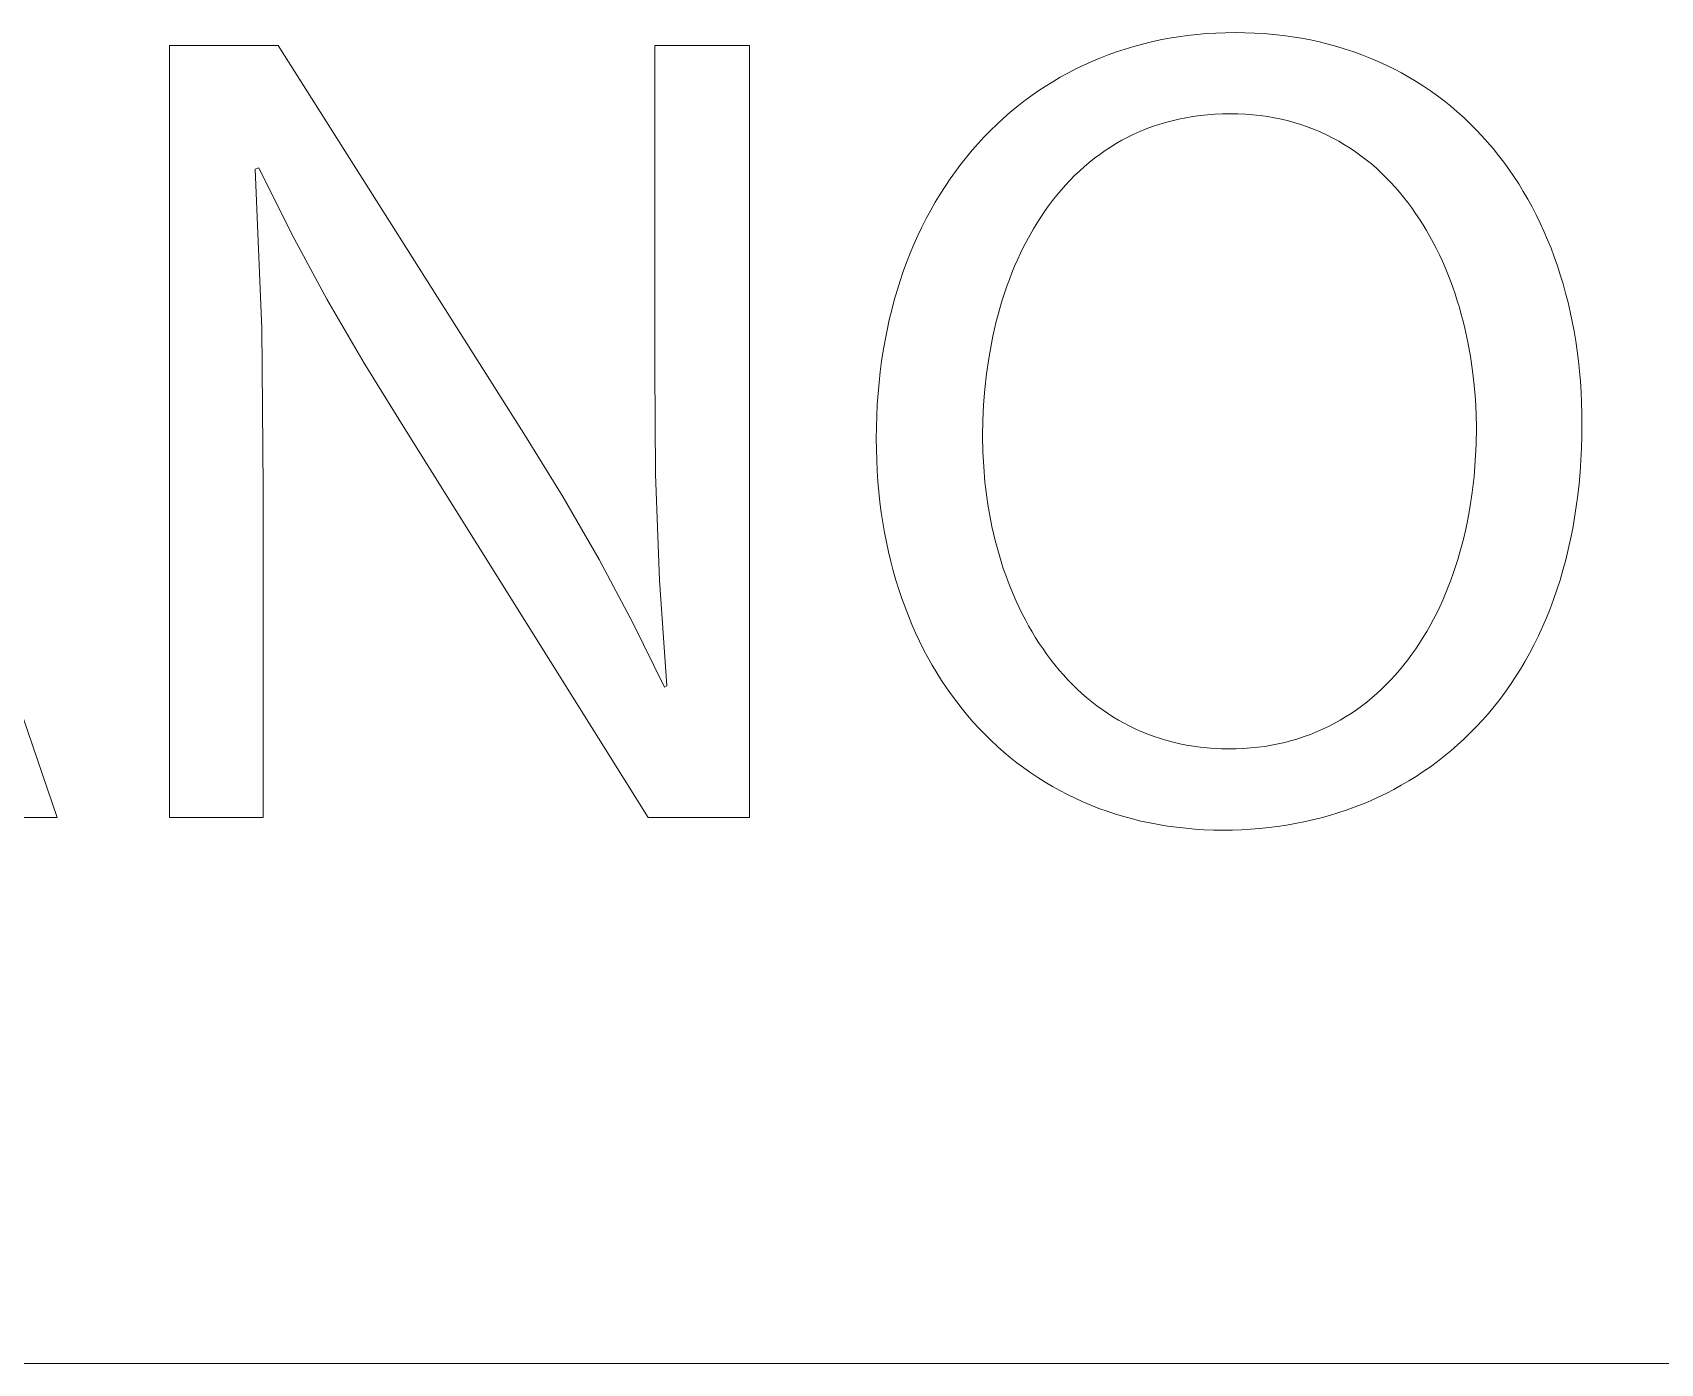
# Model space of a CAD drawing. Header units: millimetres. Extents: x 1383 to 4664, y -160 to 2132.
# Drawn here: x 3918.57 to 3965.23, y -159.94 to -121.8 of the extents above; entities that cross this region are included whole.
import ezdxf

# ---------------------------------------------------------------- set-up
doc = ezdxf.new("R2010")
doc.units = ezdxf.units.MM
doc.header["$MEASUREMENT"] = 0
doc.layers.add('Domyślny', color=7, linetype='Continuous', true_color=0x000000)

msp = doc.modelspace()

# ---------------------------------------------------------------- linework, layer by layer
at = {"layer": 'Domyślny', "color": 18, "lineweight": 15, "true_color": 0x000000}
for p, q in [((3911.715, -122.167), (3919.276, -144.303)), ((3922.496, -144.301), (3922.496, -122.176)), ((3922.496, -122.176), (3925.61, -122.176)), ((3925.61, -122.176), (3932.701, -133.375)), ((3936.405, -131.43), (3936.405, -122.176)), ((3936.405, -122.176), (3939.114, -122.176)), ((3939.114, -122.176), (3939.114, -144.301)), ((3949.885, -122.276), (3950.132, -122.201)), ((3950.132, -122.201), (3950.382, -122.133)), ((3950.382, -122.133), (3950.635, -122.072)), ((3950.635, -122.072), (3950.891, -122.016)), ((3950.891, -122.016), (3951.149, -121.967)), ((3951.149, -121.967), (3951.411, -121.924)), ((3951.411, -121.924), (3951.675, -121.888)), ((3951.675, -121.888), (3951.941, -121.858)), ((3951.941, -121.858), (3952.211, -121.835)), ((3952.211, -121.835), (3952.482, -121.818)), ((3952.482, -121.818), (3952.756, -121.808)), ((3952.756, -121.808), (3953.033, -121.805)), ((3953.033, -121.805), (3953.314, -121.808)), ((3953.314, -121.808), (3953.593, -121.818)), ((3953.593, -121.818), (3953.868, -121.835)), ((3953.868, -121.835), (3954.14, -121.858)), ((3954.14, -121.858), (3954.409, -121.888)), ((3954.409, -121.888), (3954.674, -121.925)), ((3954.674, -121.925), (3954.936, -121.967)), ((3954.936, -121.967), (3955.195, -122.017)), ((3955.195, -122.017), (3955.45, -122.072)), ((3955.45, -122.072), (3955.701, -122.134)), ((3955.701, -122.134), (3955.949, -122.202)), ((3955.949, -122.202), (3956.194, -122.276)), ((3948.697, -122.738), (3948.928, -122.633)), ((3948.928, -122.633), (3949.162, -122.535)), ((3949.162, -122.535), (3949.4, -122.442)), ((3949.4, -122.442), (3949.641, -122.356)), ((3949.641, -122.356), (3949.885, -122.276)), ((3956.194, -122.276), (3956.435, -122.356)), ((3956.435, -122.356), (3956.672, -122.442)), ((3956.672, -122.442), (3956.906, -122.534)), ((3956.906, -122.534), (3957.135, -122.631)), ((3957.135, -122.631), (3957.361, -122.735)), ((3947.807, -123.214), (3948.024, -123.086)), ((3948.024, -123.086), (3948.245, -122.964)), ((3948.245, -122.964), (3948.469, -122.848)), ((3948.469, -122.848), (3948.697, -122.738)), ((3957.361, -122.735), (3957.583, -122.844)), ((3957.583, -122.844), (3957.802, -122.959)), ((3957.802, -122.959), (3958.016, -123.08)), ((3958.016, -123.08), (3958.227, -123.206)), ((3946.975, -123.781), (3947.177, -123.631)), ((3947.177, -123.631), (3947.383, -123.486)), ((3947.383, -123.486), (3947.593, -123.347)), ((3947.593, -123.347), (3947.807, -123.214)), ((3958.227, -123.206), (3958.433, -123.338)), ((3958.433, -123.338), (3958.635, -123.475)), ((3958.635, -123.475), (3958.834, -123.617)), ((3958.834, -123.617), (3959.028, -123.765)), ((3946.582, -124.098), (3946.777, -123.937)), ((3946.777, -123.937), (3946.975, -123.781)), ((3959.028, -123.765), (3959.218, -123.918)), ((3959.218, -123.918), (3959.404, -124.076)), ((3959.404, -124.076), (3959.586, -124.24)), ((3946.023, -124.614), (3946.205, -124.437)), ((3946.205, -124.437), (3946.392, -124.265)), ((3946.392, -124.265), (3946.582, -124.098)), ((3950.665, -124.5), (3950.484, -124.568)), ((3950.85, -124.438), (3950.665, -124.5)), ((3951.039, -124.381), (3950.85, -124.438)), ((3951.231, -124.33), (3951.039, -124.381)), ((3951.426, -124.284), (3951.231, -124.33)), ((3951.625, -124.244), (3951.426, -124.284)), ((3951.827, -124.21), (3951.625, -124.244)), ((3952.033, -124.182), (3951.827, -124.21)), ((3952.242, -124.16), (3952.033, -124.182)), ((3952.455, -124.145), (3952.242, -124.16)), ((3952.671, -124.135), (3952.455, -124.145)), ((3952.891, -124.132), (3952.671, -124.135)), ((3953.113, -124.135), (3952.891, -124.132)), ((3953.331, -124.145), (3953.113, -124.135)), ((3953.546, -124.162), (3953.331, -124.145)), ((3953.757, -124.185), (3953.546, -124.162)), ((3953.964, -124.214), (3953.757, -124.185)), ((3954.168, -124.25), (3953.964, -124.214)), ((3954.368, -124.291), (3954.168, -124.25)), ((3954.565, -124.339), (3954.368, -124.291)), ((3954.758, -124.392), (3954.565, -124.339)), ((3954.947, -124.451), (3954.758, -124.392)), ((3955.133, -124.516), (3954.947, -124.451)), ((3955.315, -124.586), (3955.133, -124.516)), ((3959.586, -124.24), (3959.763, -124.408)), ((3959.763, -124.408), (3959.937, -124.582)), ((3945.502, -125.177), (3945.671, -124.984)), ((3945.671, -124.984), (3945.845, -124.796)), ((3945.845, -124.796), (3946.023, -124.614)), ((3949.627, -124.986), (3949.466, -125.085)), ((3949.791, -124.892), (3949.627, -124.986)), ((3949.959, -124.804), (3949.791, -124.892)), ((3950.131, -124.72), (3949.959, -124.804)), ((3950.305, -124.642), (3950.131, -124.72)), ((3950.484, -124.568), (3950.305, -124.642)), ((3955.494, -124.662), (3955.315, -124.586)), ((3955.669, -124.743), (3955.494, -124.662)), ((3955.84, -124.83), (3955.669, -124.743)), ((3956.008, -124.921), (3955.84, -124.83)), ((3956.172, -125.018), (3956.008, -124.921)), ((3956.333, -125.119), (3956.172, -125.018)), ((3959.937, -124.582), (3960.105, -124.76)), ((3960.105, -124.76), (3960.27, -124.943)), ((3960.27, -124.943), (3960.43, -125.131)), ((3945.176, -125.578), (3945.337, -125.375)), ((3945.337, -125.375), (3945.502, -125.177)), ((3949.004, -125.409), (3948.857, -125.527)), ((3949.155, -125.296), (3949.004, -125.409)), ((3949.309, -125.188), (3949.155, -125.296)), ((3949.466, -125.085), (3949.309, -125.188)), ((3956.49, -125.225), (3956.333, -125.119)), ((3956.643, -125.336), (3956.49, -125.225)), ((3956.793, -125.451), (3956.643, -125.336)), ((3956.94, -125.571), (3956.793, -125.451)), ((3960.43, -125.131), (3960.585, -125.324)), ((3960.585, -125.324), (3960.736, -125.522)), ((3925.052, -125.683), (3924.954, -125.716)), ((3924.954, -125.716), (3925.139, -130.281)), ((3926.001, -127.58), (3925.052, -125.683)), ((3944.869, -125.999), (3945.02, -125.786)), ((3945.02, -125.786), (3945.176, -125.578)), ((3948.436, -125.905), (3948.303, -126.04)), ((3948.573, -125.775), (3948.436, -125.905)), ((3948.713, -125.648), (3948.573, -125.775)), ((3948.857, -125.527), (3948.713, -125.648)), ((3957.083, -125.695), (3956.94, -125.571)), ((3957.222, -125.823), (3957.083, -125.695)), ((3957.358, -125.955), (3957.222, -125.823)), ((3957.49, -126.092), (3957.358, -125.955)), ((3960.736, -125.522), (3960.883, -125.724)), ((3960.883, -125.724), (3961.025, -125.93)), ((3961.025, -125.93), (3961.162, -126.142)), ((3944.58, -126.439), (3944.722, -126.217)), ((3944.722, -126.217), (3944.869, -125.999)), ((3948.046, -126.321), (3947.923, -126.468)), ((3948.173, -126.178), (3948.046, -126.321)), ((3948.303, -126.04), (3948.173, -126.178)), ((3957.619, -126.232), (3957.49, -126.092)), ((3957.744, -126.376), (3957.619, -126.232)), ((3957.866, -126.524), (3957.744, -126.376)), ((3961.162, -126.142), (3961.295, -126.357)), ((3961.295, -126.357), (3961.423, -126.577)), ((3944.311, -126.899), (3944.443, -126.667)), ((3944.443, -126.667), (3944.58, -126.439)), ((3947.688, -126.772), (3947.575, -126.93)), ((3947.804, -126.618), (3947.688, -126.772)), ((3947.923, -126.468), (3947.804, -126.618)), ((3957.984, -126.675), (3957.866, -126.524)), ((3958.099, -126.83), (3957.984, -126.675)), ((3958.21, -126.988), (3958.099, -126.83)), ((3961.423, -126.577), (3961.546, -126.802)), ((3961.546, -126.802), (3961.664, -127.03)), ((3944.061, -127.378), (3944.183, -127.136)), ((3944.183, -127.136), (3944.311, -126.899)), ((3947.36, -127.257), (3947.258, -127.425)), ((3947.466, -127.092), (3947.36, -127.257)), ((3947.575, -126.93), (3947.466, -127.092)), ((3958.318, -127.149), (3958.21, -126.988)), ((3958.422, -127.313), (3958.318, -127.149)), ((3958.523, -127.481), (3958.422, -127.313)), ((3961.664, -127.03), (3961.778, -127.263)), ((3961.778, -127.263), (3961.886, -127.5)), ((3927.009, -129.446), (3926.001, -127.58)), ((3943.831, -127.875), (3943.943, -127.624)), ((3943.943, -127.624), (3944.061, -127.378)), ((3947.064, -127.771), (3946.972, -127.949)), ((3947.159, -127.597), (3947.064, -127.771)), ((3947.258, -127.425), (3947.159, -127.597)), ((3958.62, -127.651), (3958.523, -127.481)), ((3958.714, -127.824), (3958.62, -127.651)), ((3958.804, -128), (3958.714, -127.824)), ((3961.886, -127.5), (3961.99, -127.741)), ((3961.99, -127.741), (3962.089, -127.986)), ((3943.622, -128.39), (3943.724, -128.13)), ((3943.724, -128.13), (3943.831, -127.875)), ((3946.884, -128.13), (3946.799, -128.314)), ((3946.972, -127.949), (3946.884, -128.13)), ((3958.891, -128.178), (3958.804, -128)), ((3958.975, -128.359), (3958.891, -128.178)), ((3962.089, -127.986), (3962.183, -128.235)), ((3962.183, -128.235), (3962.272, -128.488)), ((3943.434, -128.923), (3943.525, -128.654)), ((3943.525, -128.654), (3943.622, -128.39)), ((3946.639, -128.69), (3946.565, -128.882)), ((3946.717, -128.501), (3946.639, -128.69)), ((3946.799, -128.314), (3946.717, -128.501)), ((3959.054, -128.542), (3958.975, -128.359)), ((3959.131, -128.727), (3959.054, -128.542)), ((3959.204, -128.915), (3959.131, -128.727)), ((3962.272, -128.488), (3962.355, -128.745)), ((3962.355, -128.745), (3962.434, -129.006)), ((3943.268, -129.473), (3943.348, -129.196)), ((3943.348, -129.196), (3943.434, -128.923)), ((3946.494, -129.077), (3946.426, -129.274)), ((3946.565, -128.882), (3946.494, -129.077)), ((3959.274, -129.104), (3959.204, -128.915)), ((3959.34, -129.295), (3959.274, -129.104)), ((3962.434, -129.006), (3962.507, -129.27)), ((3928.073, -131.28), (3927.009, -129.446)), ((3943.193, -129.754), (3943.268, -129.473)), ((3946.301, -129.676), (3946.244, -129.88)), ((3946.362, -129.474), (3946.301, -129.676)), ((3946.426, -129.274), (3946.362, -129.474)), ((3959.402, -129.489), (3959.34, -129.295)), ((3959.462, -129.683), (3959.402, -129.489)), ((3959.517, -129.88), (3959.462, -129.683)), ((3962.507, -129.27), (3962.576, -129.538)), ((3962.576, -129.538), (3962.639, -129.809)), ((3943.06, -130.329), (3943.124, -130.04)), ((3943.124, -130.04), (3943.193, -129.754)), ((3946.19, -130.086), (3946.14, -130.294)), ((3946.244, -129.88), (3946.19, -130.086)), ((3959.57, -130.078), (3959.517, -129.88)), ((3959.619, -130.277), (3959.57, -130.078)), ((3962.639, -129.809), (3962.696, -130.084)), ((3962.696, -130.084), (3962.749, -130.363)), ((3925.139, -130.281), (3925.184, -134.85)), ((3942.95, -130.921), (3943.002, -130.623)), ((3943.002, -130.623), (3943.06, -130.329)), ((3946.093, -130.505), (3946.05, -130.717)), ((3946.14, -130.294), (3946.093, -130.505)), ((3959.707, -130.679), (3959.619, -130.277)), ((3962.749, -130.363), (3962.796, -130.645)), ((3942.904, -131.222), (3942.95, -130.921)), ((3946.05, -130.717), (3945.973, -131.146)), ((3959.781, -131.085), (3959.707, -130.679)), ((3959.841, -131.494), (3959.781, -131.085)), ((3962.796, -130.645), (3962.838, -130.93)), ((3962.838, -130.93), (3962.874, -131.218)), ((3929.193, -133.08), (3928.073, -131.28)), ((3936.42, -134.464), (3936.405, -131.43)), ((3942.83, -131.837), (3942.864, -131.528)), ((3942.864, -131.528), (3942.904, -131.222)), ((3945.973, -131.146), (3945.911, -131.582)), ((3959.889, -131.906), (3959.841, -131.494)), ((3962.874, -131.218), (3962.905, -131.51)), ((3962.905, -131.51), (3962.93, -131.805)), ((3942.802, -132.151), (3942.83, -131.837)), ((3945.862, -132.024), (3945.828, -132.47)), ((3945.911, -131.582), (3945.862, -132.024)), ((3959.922, -132.319), (3959.889, -131.906)), ((3962.93, -131.805), (3962.95, -132.103)), ((3942.764, -132.788), (3942.78, -132.468)), ((3942.78, -132.468), (3942.802, -132.151)), ((3945.828, -132.47), (3945.807, -132.921)), ((3959.942, -132.733), (3959.922, -132.319)), ((3962.95, -132.103), (3962.964, -132.404)), ((3962.964, -132.404), (3962.973, -132.708)), ((3942.755, -133.113), (3942.764, -132.788)), ((3945.807, -132.921), (3945.8, -133.375)), ((3959.949, -133.146), (3959.942, -132.733)), ((3962.973, -132.708), (3962.975, -133.015)), ((3936.219, -144.301), (3929.193, -133.08)), ((3932.701, -133.375), (3933.783, -135.123)), ((3942.751, -133.441), (3942.755, -133.113)), ((3945.8, -133.375), (3945.807, -133.816)), ((3959.941, -133.613), (3959.949, -133.146)), ((3962.972, -133.369), (3962.962, -133.718)), ((3962.975, -133.015), (3962.972, -133.369)), ((3942.754, -133.753), (3942.751, -133.441)), ((3942.763, -134.062), (3942.754, -133.753)), ((3945.807, -133.816), (3945.83, -134.254)), ((3959.919, -134.075), (3959.941, -133.613)), ((3962.962, -133.718), (3962.945, -134.062)), ((3942.778, -134.368), (3942.763, -134.062)), ((3945.83, -134.254), (3945.867, -134.687)), ((3959.882, -134.531), (3959.919, -134.075)), ((3962.945, -134.062), (3962.922, -134.401)), ((3936.536, -137.495), (3936.42, -134.464)), ((3942.799, -134.671), (3942.778, -134.368)), ((3942.825, -134.97), (3942.799, -134.671)), ((3945.867, -134.687), (3945.891, -134.902)), ((3959.83, -134.981), (3959.882, -134.531)), ((3962.892, -134.734), (3962.856, -135.062)), ((3962.922, -134.401), (3962.892, -134.734)), ((3925.184, -134.85), (3925.184, -144.301)), ((3933.783, -135.123), (3934.807, -136.905)), ((3942.858, -135.265), (3942.825, -134.97)), ((3942.895, -135.557), (3942.858, -135.265)), ((3945.891, -134.902), (3945.918, -135.115)), ((3945.918, -135.115), (3945.95, -135.328)), ((3959.764, -135.422), (3959.83, -134.981)), ((3962.856, -135.062), (3962.814, -135.384)), ((3942.939, -135.846), (3942.895, -135.557)), ((3945.95, -135.328), (3945.985, -135.538)), ((3945.985, -135.538), (3946.023, -135.747)), ((3946.023, -135.747), (3946.065, -135.955)), ((3959.683, -135.856), (3959.725, -135.64)), ((3959.725, -135.64), (3959.764, -135.422)), ((3962.765, -135.702), (3962.711, -136.014)), ((3962.814, -135.384), (3962.765, -135.702)), ((3942.988, -136.131), (3942.939, -135.846)), ((3943.043, -136.412), (3942.988, -136.131)), ((3946.065, -135.955), (3946.111, -136.161)), ((3946.111, -136.161), (3946.16, -136.364)), ((3959.588, -136.281), (3959.637, -136.07)), ((3959.637, -136.07), (3959.683, -135.856)), ((3962.711, -136.014), (3962.65, -136.32)), ((3943.103, -136.69), (3943.043, -136.412)), ((3943.168, -136.963), (3943.103, -136.69)), ((3946.16, -136.364), (3946.213, -136.566)), ((3946.213, -136.566), (3946.27, -136.766)), ((3959.479, -136.697), (3959.535, -136.49)), ((3959.535, -136.49), (3959.588, -136.281)), ((3962.583, -136.622), (3962.511, -136.917)), ((3962.65, -136.32), (3962.583, -136.622)), ((3934.807, -136.905), (3935.772, -138.719)), ((3943.239, -137.233), (3943.168, -136.963)), ((3946.27, -136.766), (3946.329, -136.964)), ((3946.329, -136.964), (3946.393, -137.16)), ((3946.393, -137.16), (3946.46, -137.354)), ((3959.288, -137.303), (3959.355, -137.103)), ((3959.355, -137.103), (3959.419, -136.902)), ((3959.419, -136.902), (3959.479, -136.697)), ((3962.511, -136.917), (3962.432, -137.208)), ((3936.754, -140.521), (3936.536, -137.495)), ((3943.315, -137.499), (3943.239, -137.233)), ((3943.396, -137.762), (3943.315, -137.499)), ((3946.46, -137.354), (3946.53, -137.545)), ((3946.53, -137.545), (3946.604, -137.733)), ((3959.144, -137.693), (3959.218, -137.499)), ((3959.218, -137.499), (3959.288, -137.303)), ((3962.348, -137.493), (3962.259, -137.773)), ((3962.432, -137.208), (3962.348, -137.493)), ((3943.483, -138.02), (3943.396, -137.762)), ((3943.575, -138.274), (3943.483, -138.02)), ((3946.604, -137.733), (3946.681, -137.92)), ((3946.681, -137.92), (3946.762, -138.103)), ((3958.901, -138.257), (3958.985, -138.072)), ((3958.985, -138.072), (3959.066, -137.884)), ((3959.066, -137.884), (3959.144, -137.693)), ((3962.163, -138.047), (3962.063, -138.316)), ((3962.259, -137.773), (3962.163, -138.047)), ((3943.671, -138.524), (3943.575, -138.274)), ((3943.773, -138.77), (3943.671, -138.524)), ((3946.762, -138.103), (3946.846, -138.284)), ((3946.846, -138.284), (3946.934, -138.462)), ((3946.934, -138.462), (3947.025, -138.638)), ((3958.722, -138.618), (3958.813, -138.439)), ((3958.813, -138.439), (3958.901, -138.257)), ((3962.063, -138.316), (3961.956, -138.58)), ((3935.772, -138.719), (3936.678, -140.565)), ((3943.88, -139.011), (3943.773, -138.77)), ((3943.992, -139.249), (3943.88, -139.011)), ((3947.025, -138.638), (3947.119, -138.81)), ((3947.119, -138.81), (3947.217, -138.98)), ((3947.217, -138.98), (3947.318, -139.146)), ((3958.428, -139.135), (3958.529, -138.966)), ((3958.529, -138.966), (3958.627, -138.794)), ((3958.627, -138.794), (3958.722, -138.618)), ((3961.845, -138.838), (3961.729, -139.091)), ((3961.956, -138.58), (3961.845, -138.838)), ((3944.108, -139.482), (3943.992, -139.249)), ((3944.23, -139.71), (3944.108, -139.482)), ((3947.318, -139.146), (3947.422, -139.309)), ((3947.422, -139.309), (3947.53, -139.469)), ((3947.53, -139.469), (3947.641, -139.625)), ((3958.104, -139.621), (3958.215, -139.462)), ((3958.215, -139.462), (3958.323, -139.3)), ((3958.323, -139.3), (3958.428, -139.135)), ((3961.607, -139.338), (3961.48, -139.58)), ((3961.729, -139.091), (3961.607, -139.338)), ((3944.356, -139.935), (3944.23, -139.71)), ((3944.487, -140.154), (3944.356, -139.935)), ((3947.641, -139.625), (3947.755, -139.778)), ((3947.755, -139.778), (3947.873, -139.927)), ((3947.873, -139.927), (3947.994, -140.073)), ((3957.75, -140.074), (3957.871, -139.927)), ((3957.871, -139.927), (3957.989, -139.776)), ((3957.989, -139.776), (3958.104, -139.621)), ((3961.348, -139.816), (3961.212, -140.047)), ((3961.48, -139.58), (3961.348, -139.816)), ((3944.623, -140.37), (3944.487, -140.154)), ((3944.763, -140.58), (3944.623, -140.37)), ((3947.994, -140.073), (3948.118, -140.215)), ((3948.118, -140.215), (3948.245, -140.353)), ((3948.245, -140.353), (3948.376, -140.488)), ((3957.366, -140.492), (3957.497, -140.356)), ((3957.497, -140.356), (3957.625, -140.217)), ((3957.625, -140.217), (3957.75, -140.074)), ((3961.07, -140.272), (3960.924, -140.492)), ((3961.212, -140.047), (3961.07, -140.272)), ((3936.678, -140.565), (3936.754, -140.521)), ((3944.907, -140.786), (3944.763, -140.58)), ((3945.057, -140.988), (3944.907, -140.786)), ((3948.376, -140.488), (3948.509, -140.618)), ((3948.509, -140.618), (3948.646, -140.744)), ((3948.646, -140.744), (3948.787, -140.867)), ((3948.787, -140.867), (3948.93, -140.984)), ((3956.809, -140.99), (3956.953, -140.872)), ((3956.953, -140.872), (3957.094, -140.75)), ((3957.094, -140.75), (3957.232, -140.623)), ((3957.232, -140.623), (3957.366, -140.492)), ((3960.773, -140.706), (3960.618, -140.915)), ((3960.924, -140.492), (3960.773, -140.706)), ((3945.21, -141.184), (3945.057, -140.988)), ((3945.368, -141.376), (3945.21, -141.184)), ((3948.93, -140.984), (3949.077, -141.098)), ((3949.077, -141.098), (3949.226, -141.207)), ((3949.226, -141.207), (3949.379, -141.312)), ((3949.379, -141.312), (3949.535, -141.412)), ((3956.202, -141.418), (3956.358, -141.318)), ((3956.358, -141.318), (3956.512, -141.214)), ((3956.512, -141.214), (3956.662, -141.104)), ((3956.662, -141.104), (3956.809, -140.99)), ((3960.294, -141.315), (3960.126, -141.508)), ((3960.458, -141.118), (3960.294, -141.315)), ((3960.618, -140.915), (3960.458, -141.118)), ((3945.531, -141.563), (3945.368, -141.376)), ((3945.697, -141.745), (3945.531, -141.563)), ((3945.868, -141.922), (3945.697, -141.745)), ((3949.535, -141.412), (3949.694, -141.508)), ((3949.694, -141.508), (3949.856, -141.598)), ((3949.856, -141.598), (3950.021, -141.684)), ((3950.021, -141.684), (3950.189, -141.765)), ((3950.189, -141.765), (3950.361, -141.841)), ((3955.371, -141.846), (3955.544, -141.77)), ((3955.544, -141.77), (3955.713, -141.69)), ((3955.713, -141.69), (3955.879, -141.604)), ((3955.879, -141.604), (3956.042, -141.514)), ((3956.042, -141.514), (3956.202, -141.418)), ((3959.953, -141.694), (3959.776, -141.875)), ((3960.126, -141.508), (3959.953, -141.694)), ((3946.043, -142.094), (3945.868, -141.922)), ((3946.223, -142.261), (3946.043, -142.094)), ((3946.406, -142.423), (3946.223, -142.261)), ((3950.361, -141.841), (3950.535, -141.912)), ((3950.535, -141.912), (3950.712, -141.978)), ((3950.712, -141.978), (3950.893, -142.038)), ((3950.893, -142.038), (3951.076, -142.094)), ((3951.076, -142.094), (3951.262, -142.143)), ((3951.262, -142.143), (3951.451, -142.187)), ((3951.451, -142.187), (3951.644, -142.226)), ((3951.644, -142.226), (3951.839, -142.259)), ((3951.839, -142.259), (3952.037, -142.286)), ((3952.037, -142.286), (3952.238, -142.307)), ((3953.482, -142.307), (3953.685, -142.286)), ((3953.685, -142.286), (3953.884, -142.26)), ((3953.884, -142.26), (3954.081, -142.227)), ((3954.081, -142.227), (3954.274, -142.189)), ((3954.274, -142.189), (3954.464, -142.145)), ((3954.464, -142.145), (3954.652, -142.096)), ((3954.652, -142.096), (3954.836, -142.042)), ((3954.836, -142.042), (3955.018, -141.982)), ((3955.018, -141.982), (3955.196, -141.916)), ((3955.196, -141.916), (3955.371, -141.846)), ((3959.41, -142.22), (3959.222, -142.384)), ((3959.595, -142.05), (3959.41, -142.22)), ((3959.776, -141.875), (3959.595, -142.05)), ((3946.593, -142.58), (3946.406, -142.423)), ((3946.784, -142.731), (3946.593, -142.58)), ((3946.979, -142.877), (3946.784, -142.731)), ((3952.238, -142.307), (3952.442, -142.322)), ((3952.442, -142.322), (3952.648, -142.331)), ((3952.648, -142.331), (3952.858, -142.335)), ((3952.858, -142.335), (3953.069, -142.332)), ((3953.069, -142.332), (3953.277, -142.322)), ((3953.277, -142.322), (3953.482, -142.307)), ((3958.833, -142.696), (3958.633, -142.843)), ((3959.029, -142.543), (3958.833, -142.696)), ((3959.222, -142.384), (3959.029, -142.543)), ((3947.178, -143.018), (3946.979, -142.877)), ((3947.381, -143.154), (3947.178, -143.018)), ((3947.588, -143.284), (3947.381, -143.154)), ((3958.223, -143.121), (3958.012, -143.251)), ((3958.429, -142.985), (3958.223, -143.121)), ((3958.633, -142.843), (3958.429, -142.985)), ((3947.798, -143.408), (3947.588, -143.284)), ((3948.012, -143.527), (3947.798, -143.408)), ((3948.229, -143.641), (3948.012, -143.527)), ((3948.45, -143.748), (3948.229, -143.641)), ((3957.362, -143.608), (3957.139, -143.715)), ((3957.582, -143.494), (3957.362, -143.608)), ((3957.799, -143.375), (3957.582, -143.494)), ((3958.012, -143.251), (3957.799, -143.375)), ((3948.674, -143.85), (3948.45, -143.748)), ((3948.902, -143.947), (3948.674, -143.85)), ((3949.134, -144.037), (3948.902, -143.947)), ((3949.368, -144.122), (3949.134, -144.037)), ((3949.606, -144.2), (3949.368, -144.122)), ((3956.217, -144.088), (3955.98, -144.167)), ((3956.452, -144.003), (3956.217, -144.088)), ((3956.684, -143.913), (3956.452, -144.003)), ((3956.913, -143.817), (3956.684, -143.913)), ((3957.139, -143.715), (3956.913, -143.817)), ((3919.276, -144.303), (3916.228, -144.303)), ((3925.184, -144.301), (3922.496, -144.301)), ((3939.114, -144.301), (3936.219, -144.301)), ((3949.847, -144.273), (3949.606, -144.2)), ((3950.091, -144.339), (3949.847, -144.273)), ((3950.338, -144.4), (3950.091, -144.339)), ((3950.589, -144.454), (3950.338, -144.4)), ((3950.842, -144.503), (3950.589, -144.454)), ((3951.098, -144.544), (3950.842, -144.503)), ((3951.357, -144.58), (3951.098, -144.544)), ((3951.619, -144.609), (3951.357, -144.58)), ((3951.884, -144.632), (3951.619, -144.609)), ((3953.74, -144.615), (3953.481, -144.635)), ((3953.998, -144.588), (3953.74, -144.615)), ((3954.253, -144.556), (3953.998, -144.588)), ((3954.506, -144.518), (3954.253, -144.556)), ((3954.758, -144.474), (3954.506, -144.518)), ((3955.007, -144.424), (3954.758, -144.474)), ((3955.254, -144.368), (3955.007, -144.424)), ((3955.498, -144.307), (3955.254, -144.368)), ((3955.74, -144.24), (3955.498, -144.307)), ((3955.98, -144.167), (3955.74, -144.24)), ((3952.151, -144.649), (3951.884, -144.632)), ((3952.421, -144.658), (3952.151, -144.649)), ((3952.694, -144.662), (3952.421, -144.658)), ((3952.958, -144.659), (3952.694, -144.662)), ((3953.221, -144.65), (3952.958, -144.659)), ((3953.481, -144.635), (3953.221, -144.65)), ((4660.842, -159.944), (1382.856, -159.944)), ((4660.842, -159.944), (3424.001, -159.944))]:
    msp.add_line(p, q, dxfattribs=at)

doc.saveas('drawing.dxf')
